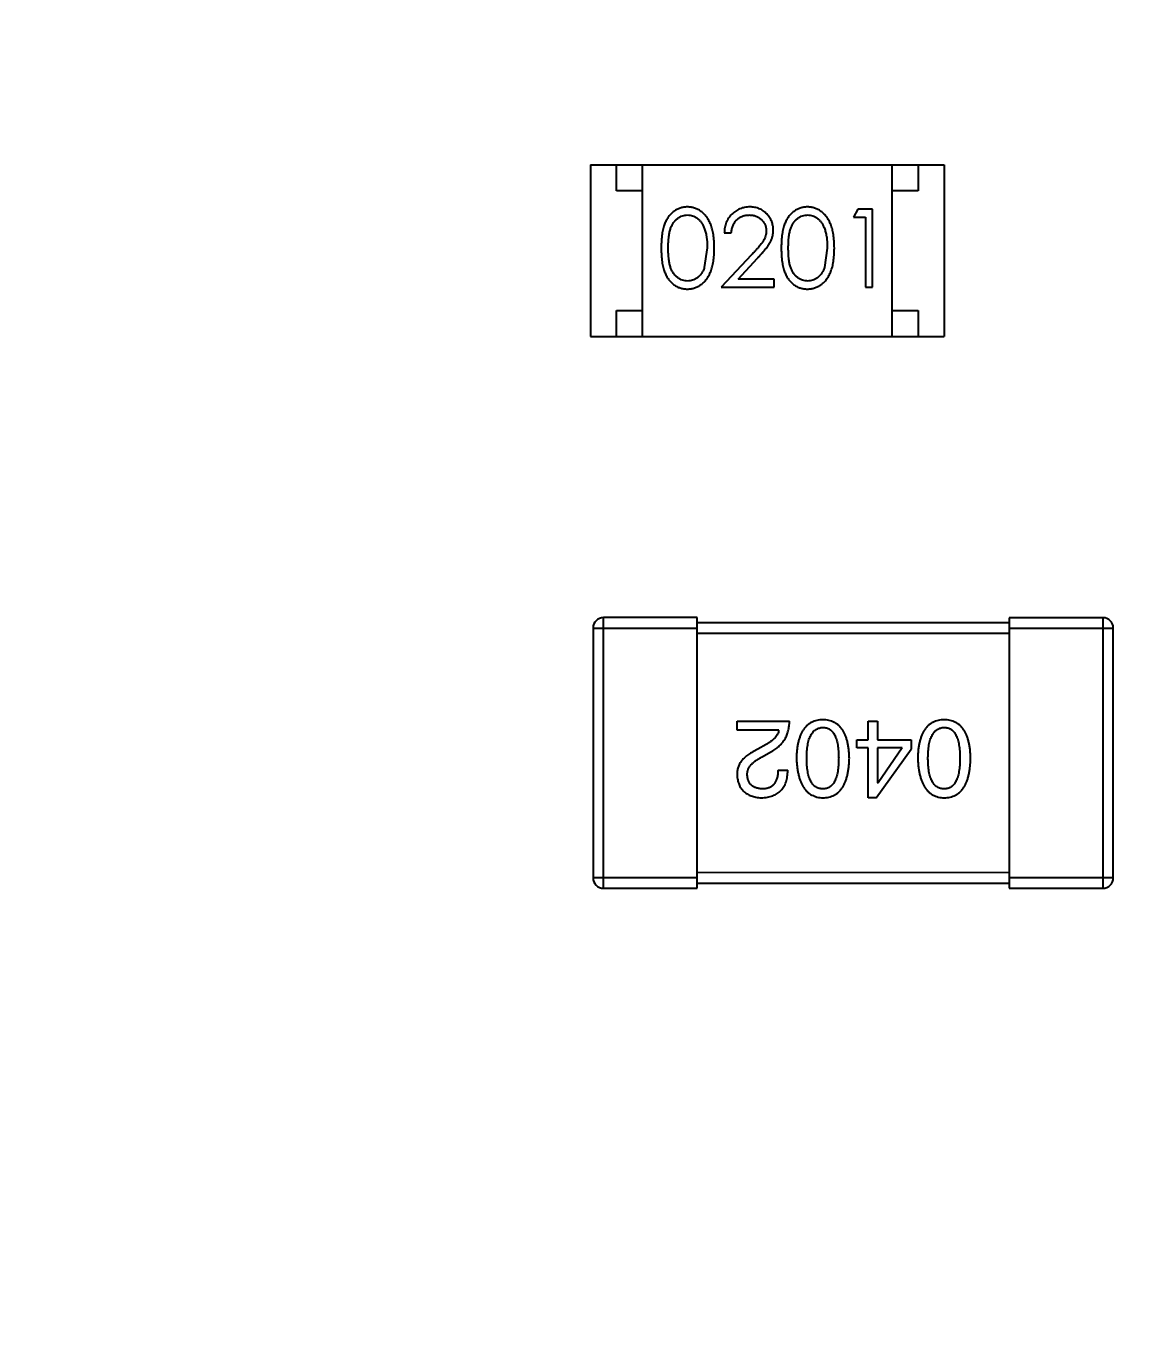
# Model space of a CAD drawing. Header units: inches. Extents: x -37.2 to 29.4, y -3.8 to 37.3.
# Drawn here: x -26.8 to -24.673, y 17.306 to 19.81 of the extents above; entities that cross this region are included whole.
import ezdxf

# ---------------------------------------------------------------- set-up
doc = ezdxf.new("R2010")
doc.units = ezdxf.units.IN
doc.header["$LTSCALE"] = 1.21
doc.header["$MEASUREMENT"] = 0
doc.header["$PDMODE"] = 3
doc.header["$PDSIZE"] = 0.3125
doc.layers.get('0').update_dxf_attribs({"linetype": 'CONTINUOUS'})
doc.layers.get('Defpoints').update_dxf_attribs({"linetype": 'CONTINUOUS'})
doc.layers.add('DIM', color=3, linetype='CONTINUOUS')
doc.styles.get("Standard").update_dxf_attribs({"font": 'txt', "width": 0.8})
doc.dimstyles.get("Standard").update_dxf_attribs({"dimtxt": 0.15625, "dimasz": 0.1875, "dimexe": 0.125, "dimexo": 0.0625, "dimgap": 0.09, "dimtad": 0, "dimtih": 1, "dimtoh": 1, "dimzin": 4, "dimdsep": 46, "dimtxsty": 'STANDARD', "dimblk": '_FILLED', "dimblk1": '_FILLED', "dimblk2": '_FILLED', "dimcen": 0.09, "dimazin": 1, "dimtp": 0.01, "dimtm": 0.01, "dimtfac": 1, "dimtofl": 0, "dimtmove": 0, "dimatfit": 3, "dimldrblk": '_FILLED', "dimfxl": 1, "dimtolj": 1, "dimtzin": 4, "dimarcsym": 0})

# ---------------------------------------------------------------- blocks, each defined once
blk = doc.blocks.new('_FILLED')
at = {"color": 0, "linetype": 'ByBlock'}
blk.add_solid([(0, 0), (-1, 0.1667), (-1, -0.1667)], dxfattribs=at)
blk = doc.blocks.new('*D5')
at = {"layer": 'Defpoints', "color": 0}
for p in [(-36.4962, 28.4485), (-28.0296, 28.4485), (-12.0218, 0.4472)]:
    blk.add_point(p, dxfattribs=at)
at = {"layer": 'DIM', "color": 0, "lineweight": -2}
for p, q in [((-28.0921, 28.4485), (-36.6212, 28.4485)), ((-36.4962, 27.4485), (-36.4962, 16.0045)), ((-36.4962, 1.4472), (-36.4962, 12.8912)), ((-12.0843, 0.4472), (-36.6212, 0.4472))]:
    blk.add_line(p, q, dxfattribs=at)
for p, rotation in [((-36.4962, 28.4485), 90), ((-36.4962, 0.4472), 270)]:
    blk.add_blockref('_FILLED', p, dxfattribs=dict(at, rotation=rotation))
at = {"layer": 'DIM', "color": 0, "insert": (-36.4962, 14.4478), "char_height": 1, "attachment_point": 5, "rotation": 90}
blk.add_mtext('\\A1;28.00', dxfattribs=at)

msp = doc.modelspace()

# ---------------------------------------------------------------- linework, layer by layer
at = {"color": 7, "linetype": 'Continuous'}
for p, q in [((-25.7154, 19.5432), (-25.7154, 19.2132)), ((-25.7154, 19.5432), (-25.0354, 19.5431)), ((-25.6654, 19.4932), (-25.6654, 19.5432)), ((-25.6154, 19.2132), (-25.6154, 19.5432)), ((-25.1354, 19.2131), (-25.1354, 19.5431)), ((-25.0854, 19.5431), (-25.0854, 19.4931)), ((-25.0354, 19.5431), (-25.0354, 19.2131)), ((-25.6154, 19.4932), (-25.6654, 19.4932)), ((-25.0854, 19.4931), (-25.1354, 19.4931)), ((-25.2013, 19.4584), (-25.2101, 19.443)), ((-25.1736, 19.4584), (-25.2013, 19.4584)), ((-25.1736, 19.3084), (-25.1736, 19.4584)), ((-25.2101, 19.443), (-25.187, 19.443)), ((-25.187, 19.443), (-25.187, 19.3084)), ((-25.4582, 19.4123), (-25.4447, 19.4123)), ((-25.4909, 19.3835), (-25.4966, 19.3457)), ((-25.2601, 19.3834), (-25.2658, 19.3457)), ((-25.4058, 19.3705), (-25.464, 19.3084)), ((-25.4318, 19.3238), (-25.3943, 19.3639)), ((-25.464, 19.3084), (-25.362, 19.3084)), ((-25.362, 19.3238), (-25.4318, 19.3238)), ((-25.362, 19.3084), (-25.362, 19.3238)), ((-25.187, 19.3084), (-25.1736, 19.3084)), ((-25.6654, 19.2132), (-25.6654, 19.2632)), ((-25.6654, 19.2632), (-25.6154, 19.2632)), ((-25.1354, 19.2631), (-25.0854, 19.2631)), ((-25.0854, 19.2631), (-25.0854, 19.2131)), ((-25.7154, 19.2132), (-25.0354, 19.2131)), ((-25.7104, 18.6532), (-25.7105, 18.1732)), ((-25.7104, 18.6532), (-25.5104, 18.6532)), ((-25.6905, 18.1532), (-25.6904, 18.6732)), ((-25.5104, 18.6732), (-25.6904, 18.6732)), ((-25.5105, 18.1532), (-25.5104, 18.6732)), ((-24.9104, 18.6631), (-25.5104, 18.6632)), ((-24.9104, 18.6731), (-24.9105, 18.1531)), ((-24.7304, 18.6731), (-24.9104, 18.6731)), ((-24.9104, 18.6531), (-24.7104, 18.6531)), ((-24.7304, 18.6731), (-24.7305, 18.1531)), ((-24.7105, 18.1731), (-24.7104, 18.6531)), ((-25.5104, 18.6432), (-24.9104, 18.6431)), ((-25.4336, 18.4572), (-25.4336, 18.4744)), ((-25.4336, 18.4744), (-25.3328, 18.4744)), ((-25.3533, 18.4572), (-25.4336, 18.4572)), ((-25.1816, 18.4384), (-25.1816, 18.4744)), ((-25.1816, 18.4744), (-25.1636, 18.4744)), ((-25.1636, 18.4744), (-25.1636, 18.4384)), ((-25.3779, 18.4294), (-25.3934, 18.4203)), ((-25.2037, 18.4228), (-25.2037, 18.4384)), ((-25.2037, 18.4384), (-25.1816, 18.4384)), ((-25.1636, 18.4384), (-25.0988, 18.4384)), ((-25.0988, 18.4384), (-25.0988, 18.4203)), ((-25.3869, 18.4048), (-25.3672, 18.4162)), ((-25.1816, 18.4228), (-25.2037, 18.4228)), ((-25.1816, 18.3269), (-25.1816, 18.4228)), ((-25.166, 18.3269), (-25.0988, 18.4203)), ((-25.1636, 18.4228), (-25.1636, 18.3556)), ((-25.116, 18.4228), (-25.1636, 18.4228)), ((-25.116, 18.4228), (-25.1627, 18.3556)), ((-25.3549, 18.3802), (-25.3361, 18.3802)), ((-25.1636, 18.3556), (-25.1627, 18.3556)), ((-25.166, 18.3269), (-25.1816, 18.3269)), ((-24.9105, 18.1831), (-25.5105, 18.1832)), ((-25.5105, 18.1732), (-25.7105, 18.1732)), ((-25.6905, 18.1532), (-25.5105, 18.1532)), ((-25.5105, 18.1632), (-24.9105, 18.1631)), ((-24.7105, 18.1731), (-24.9105, 18.1731)), ((-24.9105, 18.1531), (-24.7305, 18.1531))]:
    msp.add_line(p, q, dxfattribs=at)
for centre, start, end in [((-25.6904, 18.6532), 89.9955, 179.9955), ((-24.7304, 18.6531), 359.9955, 89.9955), ((-25.6905, 18.1732), 179.9955, 269.9955), ((-24.7305, 18.1731), 269.9955, 359.9955)]:
    msp.add_arc(centre, 0.02, start, end, dxfattribs=at)
for points, knots in [([(-25.5292, 19.4623), (-25.5304, 19.4623), (-25.5327, 19.4622), (-25.5362, 19.4618), (-25.5395, 19.4612), (-25.5428, 19.4602), (-25.546, 19.4591), (-25.5491, 19.4576), (-25.5522, 19.4559), (-25.5551, 19.4539), (-25.5579, 19.4517), (-25.5606, 19.4493), (-25.5631, 19.4466), (-25.5654, 19.4436), (-25.5675, 19.4404), (-25.5696, 19.437), (-25.5714, 19.4333), (-25.5731, 19.4293), (-25.5746, 19.425), (-25.5758, 19.4203), (-25.577, 19.4152), (-25.5778, 19.4096), (-25.5785, 19.4037), (-25.579, 19.3973), (-25.5793, 19.3905), (-25.5793, 19.3858), (-25.5793, 19.3834)], [0, 0, 0, 0, 0.033742, 0.066533, 0.099153, 0.13154, 0.164087, 0.196563, 0.229707, 0.263315, 0.297504, 0.331686, 0.366482, 0.4021, 0.438958, 0.476748, 0.515985, 0.556589, 0.599519, 0.645765, 0.695487, 0.748721, 0.805687, 0.866754, 0.931405, 1, 1, 1, 1]), ([(-25.4774, 19.3834), (-25.4774, 19.3857), (-25.4775, 19.3902), (-25.4778, 19.3968), (-25.4783, 19.403), (-25.4791, 19.4088), (-25.48, 19.4143), (-25.4812, 19.4194), (-25.4826, 19.4241), (-25.4842, 19.4286), (-25.486, 19.4327), (-25.4879, 19.4365), (-25.49, 19.44), (-25.4923, 19.4434), (-25.4947, 19.4464), (-25.4973, 19.4492), (-25.5, 19.4517), (-25.5029, 19.4539), (-25.5058, 19.4559), (-25.5089, 19.4576), (-25.5121, 19.4591), (-25.5154, 19.4602), (-25.5187, 19.4612), (-25.5221, 19.4618), (-25.5256, 19.4622), (-25.528, 19.4623), (-25.5292, 19.4623)], [0, 0, 0, 0, 0.065278, 0.127205, 0.186168, 0.241675, 0.294115, 0.343609, 0.390387, 0.434463, 0.476646, 0.517002, 0.555936, 0.593716, 0.630057, 0.665601, 0.700745, 0.734917, 0.768681, 0.802087, 0.834849, 0.867433, 0.900138, 0.932806, 0.966212, 1, 1, 1, 1]), ([(-25.4093, 19.4623), (-25.4109, 19.4623), (-25.4142, 19.4622), (-25.4191, 19.4615), (-25.4237, 19.4604), (-25.4281, 19.4589), (-25.4323, 19.4569), (-25.4363, 19.4544), (-25.4402, 19.4516), (-25.4437, 19.4483), (-25.447, 19.4447), (-25.4499, 19.4408), (-25.4523, 19.4366), (-25.4543, 19.4322), (-25.456, 19.4276), (-25.4571, 19.4227), (-25.4579, 19.4176), (-25.4581, 19.4141), (-25.4582, 19.4123)], [0, 0, 0, 0, 0.06445, 0.126725, 0.187421, 0.247417, 0.306749, 0.366595, 0.427749, 0.490235, 0.553031, 0.614805, 0.676505, 0.738096, 0.801021, 0.864897, 0.931209, 1, 1, 1, 1]), ([(-25.364, 19.4177), (-25.364, 19.4192), (-25.3641, 19.4221), (-25.3647, 19.4264), (-25.3657, 19.4306), (-25.367, 19.4346), (-25.3688, 19.4384), (-25.371, 19.4421), (-25.3735, 19.4457), (-25.3764, 19.449), (-25.3796, 19.4522), (-25.3832, 19.4549), (-25.3869, 19.4572), (-25.3909, 19.4591), (-25.3952, 19.4605), (-25.3997, 19.4615), (-25.4044, 19.4622), (-25.4076, 19.4623), (-25.4093, 19.4623)], [0, 0, 0, 0, 0.06271, 0.123347, 0.183401, 0.242828, 0.302097, 0.36242, 0.423725, 0.487032, 0.550491, 0.612709, 0.674265, 0.73617, 0.799211, 0.863483, 0.930525, 1, 1, 1, 1]), ([(-25.2984, 19.4623), (-25.2996, 19.4623), (-25.3019, 19.4622), (-25.3054, 19.4618), (-25.3088, 19.4612), (-25.312, 19.4602), (-25.3153, 19.4591), (-25.3184, 19.4576), (-25.3214, 19.4559), (-25.3244, 19.4539), (-25.3272, 19.4517), (-25.3298, 19.4493), (-25.3323, 19.4465), (-25.3346, 19.4436), (-25.3368, 19.4404), (-25.3388, 19.4369), (-25.3406, 19.4332), (-25.3423, 19.4293), (-25.3438, 19.425), (-25.3451, 19.4203), (-25.3462, 19.4152), (-25.347, 19.4096), (-25.3477, 19.4036), (-25.3482, 19.3973), (-25.3485, 19.3905), (-25.3486, 19.3858), (-25.3486, 19.3834)], [0, 0, 0, 0, 0.033742, 0.066533, 0.099153, 0.13154, 0.164087, 0.196563, 0.229707, 0.263315, 0.297504, 0.331686, 0.366482, 0.4021, 0.438958, 0.476748, 0.515985, 0.556589, 0.599519, 0.645765, 0.695487, 0.748721, 0.805687, 0.866754, 0.931405, 1, 1, 1, 1]), ([(-25.2466, 19.3834), (-25.2467, 19.3857), (-25.2467, 19.3902), (-25.247, 19.3967), (-25.2476, 19.4029), (-25.2483, 19.4088), (-25.2493, 19.4143), (-25.2504, 19.4194), (-25.2518, 19.4241), (-25.2534, 19.4286), (-25.2552, 19.4326), (-25.2571, 19.4365), (-25.2593, 19.44), (-25.2615, 19.4433), (-25.2639, 19.4464), (-25.2665, 19.4491), (-25.2692, 19.4517), (-25.2721, 19.4539), (-25.2751, 19.4559), (-25.2782, 19.4576), (-25.2813, 19.4591), (-25.2846, 19.4602), (-25.2879, 19.4612), (-25.2913, 19.4618), (-25.2948, 19.4622), (-25.2972, 19.4623), (-25.2984, 19.4623)], [0, 0, 0, 0, 0.065278, 0.127205, 0.186168, 0.241675, 0.294115, 0.343609, 0.390387, 0.434463, 0.476646, 0.517002, 0.555936, 0.593716, 0.630057, 0.665601, 0.700745, 0.734917, 0.768681, 0.802087, 0.834849, 0.867433, 0.900138, 0.932806, 0.966212, 1, 1, 1, 1]), ([(-25.5659, 19.3835), (-25.5659, 19.3855), (-25.5659, 19.3894), (-25.5656, 19.395), (-25.5653, 19.4003), (-25.5647, 19.4052), (-25.5641, 19.4098), (-25.5633, 19.4139), (-25.5624, 19.4176), (-25.5613, 19.4211), (-25.5601, 19.4242), (-25.5587, 19.4271), (-25.5572, 19.4298), (-25.5556, 19.4323), (-25.5538, 19.4346), (-25.5519, 19.4367), (-25.5499, 19.4387), (-25.5471, 19.4409), (-25.5433, 19.4433), (-25.5386, 19.4454), (-25.5337, 19.4467), (-25.5304, 19.4468), (-25.5287, 19.4469)], [0, 0, 0, 0, 0.073302, 0.142286, 0.206253, 0.266017, 0.321612, 0.372532, 0.419497, 0.462398, 0.502825, 0.541489, 0.579034, 0.615143, 0.650298, 0.684912, 0.718701, 0.752189, 0.817245, 0.879117, 0.939613, 1, 1, 1, 1]), ([(-25.5287, 19.4469), (-25.5271, 19.4468), (-25.5238, 19.4467), (-25.519, 19.4454), (-25.5143, 19.4433), (-25.5105, 19.4409), (-25.5077, 19.4386), (-25.5056, 19.4366), (-25.5037, 19.4344), (-25.5019, 19.4319), (-25.5002, 19.4292), (-25.4986, 19.4263), (-25.4972, 19.4231), (-25.4959, 19.4197), (-25.4947, 19.416), (-25.4936, 19.4121), (-25.4928, 19.4079), (-25.4921, 19.4035), (-25.4916, 19.3989), (-25.4911, 19.3939), (-25.4909, 19.3888), (-25.4909, 19.3853), (-25.4909, 19.3835)], [0, 0, 0, 0, 0.059689, 0.119507, 0.181075, 0.246162, 0.279894, 0.314468, 0.350403, 0.387474, 0.426147, 0.466624, 0.508745, 0.553328, 0.600058, 0.649177, 0.700552, 0.754894, 0.811825, 0.871514, 0.934319, 1, 1, 1, 1]), ([(-25.4447, 19.4123), (-25.4446, 19.4136), (-25.4443, 19.4162), (-25.4436, 19.42), (-25.4427, 19.4236), (-25.4414, 19.4269), (-25.4399, 19.43), (-25.4382, 19.4328), (-25.4362, 19.4355), (-25.4339, 19.4378), (-25.4315, 19.44), (-25.4288, 19.4418), (-25.4261, 19.4434), (-25.4231, 19.4447), (-25.42, 19.4457), (-25.4168, 19.4464), (-25.4134, 19.4468), (-25.4111, 19.4469), (-25.41, 19.4469)], [0, 0, 0, 0, 0.073648, 0.143686, 0.210962, 0.275557, 0.338064, 0.399311, 0.4594, 0.51934, 0.579024, 0.637809, 0.695959, 0.754122, 0.813113, 0.873453, 0.935561, 1, 1, 1, 1]), ([(-25.41, 19.4469), (-25.4088, 19.4469), (-25.4066, 19.4468), (-25.4034, 19.4464), (-25.4003, 19.4457), (-25.3973, 19.4447), (-25.3945, 19.4434), (-25.3918, 19.4419), (-25.3892, 19.44), (-25.3868, 19.438), (-25.3846, 19.4357), (-25.3827, 19.4333), (-25.3811, 19.4307), (-25.3797, 19.4281), (-25.3787, 19.4253), (-25.378, 19.4225), (-25.3775, 19.4195), (-25.3774, 19.4175), (-25.3774, 19.4165)], [0, 0, 0, 0, 0.068027, 0.133505, 0.19695, 0.26027, 0.322741, 0.384982, 0.448465, 0.513424, 0.578224, 0.640011, 0.700094, 0.760067, 0.819012, 0.877878, 0.938035, 1, 1, 1, 1]), ([(-25.3351, 19.3834), (-25.3351, 19.3855), (-25.3351, 19.3894), (-25.3348, 19.395), (-25.3345, 19.4003), (-25.334, 19.4052), (-25.3334, 19.4097), (-25.3325, 19.4139), (-25.3316, 19.4176), (-25.3305, 19.421), (-25.3293, 19.4242), (-25.3279, 19.4271), (-25.3264, 19.4298), (-25.3248, 19.4323), (-25.3231, 19.4346), (-25.3212, 19.4367), (-25.3192, 19.4387), (-25.3163, 19.4409), (-25.3126, 19.4433), (-25.3079, 19.4454), (-25.3029, 19.4466), (-25.2996, 19.4468), (-25.298, 19.4469)], [0, 0, 0, 0, 0.073302, 0.142286, 0.206253, 0.266017, 0.321612, 0.372532, 0.419497, 0.462398, 0.502825, 0.541489, 0.579034, 0.615143, 0.650298, 0.684912, 0.718701, 0.752189, 0.817245, 0.879117, 0.939613, 1, 1, 1, 1]), ([(-25.298, 19.4469), (-25.2963, 19.4468), (-25.293, 19.4466), (-25.2882, 19.4454), (-25.2835, 19.4433), (-25.2798, 19.4409), (-25.2769, 19.4386), (-25.2749, 19.4366), (-25.2729, 19.4344), (-25.2711, 19.4319), (-25.2694, 19.4292), (-25.2679, 19.4263), (-25.2664, 19.4231), (-25.2651, 19.4197), (-25.2639, 19.416), (-25.2629, 19.4121), (-25.2621, 19.4079), (-25.2613, 19.4035), (-25.2608, 19.3988), (-25.2604, 19.3939), (-25.2602, 19.3888), (-25.2601, 19.3852), (-25.2601, 19.3834)], [0, 0, 0, 0, 0.059689, 0.119507, 0.181075, 0.246162, 0.279894, 0.314468, 0.350403, 0.387474, 0.426147, 0.466624, 0.508745, 0.553328, 0.600058, 0.649177, 0.700552, 0.754894, 0.811825, 0.871514, 0.934319, 1, 1, 1, 1]), ([(-25.3774, 19.4165), (-25.3775, 19.4149), (-25.3776, 19.4116), (-25.3786, 19.4068), (-25.3803, 19.4022), (-25.3823, 19.3984), (-25.3844, 19.3953), (-25.3863, 19.3926), (-25.3886, 19.3897), (-25.3913, 19.3864), (-25.3943, 19.3828), (-25.3978, 19.379), (-25.4016, 19.3748), (-25.4044, 19.372), (-25.4058, 19.3705)], [0, 0, 0, 0, 0.088014, 0.174976, 0.2638, 0.355443, 0.406413, 0.465519, 0.533076, 0.609353, 0.693899, 0.787171, 0.889197, 1, 1, 1, 1]), ([(-25.3943, 19.3639), (-25.3929, 19.3654), (-25.3901, 19.3684), (-25.3861, 19.3727), (-25.3826, 19.3769), (-25.3794, 19.3808), (-25.3765, 19.3844), (-25.3741, 19.3878), (-25.372, 19.3909), (-25.3696, 19.3947), (-25.3673, 19.3995), (-25.3654, 19.4054), (-25.3642, 19.4115), (-25.364, 19.4156), (-25.364, 19.4177)], [0, 0, 0, 0, 0.09953, 0.192079, 0.277712, 0.357454, 0.429648, 0.495771, 0.555538, 0.608657, 0.707578, 0.804328, 0.901298, 1, 1, 1, 1]), ([(-25.5793, 19.3834), (-25.5793, 19.381), (-25.5793, 19.3764), (-25.579, 19.3696), (-25.5785, 19.3633), (-25.5778, 19.3573), (-25.5769, 19.3518), (-25.5758, 19.3466), (-25.5745, 19.3419), (-25.573, 19.3376), (-25.5713, 19.3336), (-25.5694, 19.3299), (-25.5674, 19.3264), (-25.5652, 19.3232), (-25.5629, 19.3202), (-25.5605, 19.3175), (-25.5578, 19.315), (-25.555, 19.3128), (-25.5521, 19.3109), (-25.5491, 19.3092), (-25.546, 19.3078), (-25.5428, 19.3067), (-25.5395, 19.3057), (-25.5362, 19.3051), (-25.5327, 19.3047), (-25.5304, 19.3046), (-25.5292, 19.3046)], [0, 0, 0, 0, 0.068113, 0.132564, 0.193427, 0.250218, 0.303569, 0.353576, 0.400235, 0.443586, 0.484619, 0.524292, 0.56238, 0.599049, 0.63494, 0.669782, 0.704009, 0.737842, 0.771098, 0.803896, 0.836415, 0.868639, 0.900715, 0.933378, 0.966213, 1, 1, 1, 1]), ([(-25.5287, 19.32), (-25.5304, 19.3201), (-25.5337, 19.3202), (-25.5386, 19.3215), (-25.5433, 19.3236), (-25.5471, 19.326), (-25.5499, 19.3283), (-25.552, 19.3302), (-25.5539, 19.3324), (-25.5556, 19.3347), (-25.5573, 19.3372), (-25.5587, 19.3399), (-25.5601, 19.3428), (-25.5613, 19.3459), (-25.5624, 19.3493), (-25.5634, 19.3531), (-25.5641, 19.3572), (-25.5648, 19.3617), (-25.5653, 19.3666), (-25.5656, 19.3719), (-25.5659, 19.3776), (-25.5659, 19.3815), (-25.5659, 19.3835)], [0, 0, 0, 0, 0.060034, 0.120278, 0.182348, 0.247919, 0.281641, 0.315701, 0.350322, 0.385703, 0.421819, 0.459196, 0.497866, 0.538301, 0.58121, 0.628183, 0.679403, 0.734699, 0.794074, 0.858416, 0.927049, 1, 1, 1, 1]), ([(-25.5292, 19.3046), (-25.528, 19.3046), (-25.5256, 19.3047), (-25.5221, 19.3051), (-25.5187, 19.3058), (-25.5153, 19.3067), (-25.5121, 19.3079), (-25.5089, 19.3093), (-25.5058, 19.3111), (-25.5028, 19.3131), (-25.4999, 19.3153), (-25.4971, 19.3179), (-25.4945, 19.3206), (-25.4921, 19.3237), (-25.4899, 19.327), (-25.4878, 19.3306), (-25.4859, 19.3344), (-25.4841, 19.3384), (-25.4825, 19.3428), (-25.4812, 19.3476), (-25.48, 19.3527), (-25.479, 19.3581), (-25.4783, 19.3639), (-25.4778, 19.3701), (-25.4775, 19.3766), (-25.4774, 19.3811), (-25.4774, 19.3834)], [0, 0, 0, 0, 0.033824, 0.067298, 0.10028, 0.133019, 0.165736, 0.198792, 0.232372, 0.266409, 0.301016, 0.336196, 0.371972, 0.408574, 0.446394, 0.485225, 0.525372, 0.567224, 0.611081, 0.65775, 0.70702, 0.759235, 0.814484, 0.873227, 0.934937, 1, 1, 1, 1]), ([(-25.3486, 19.3834), (-25.3486, 19.381), (-25.3485, 19.3764), (-25.3482, 19.3696), (-25.3477, 19.3632), (-25.347, 19.3573), (-25.3461, 19.3518), (-25.3451, 19.3466), (-25.3437, 19.3419), (-25.3422, 19.3376), (-25.3405, 19.3336), (-25.3387, 19.3298), (-25.3367, 19.3264), (-25.3345, 19.3232), (-25.3322, 19.3202), (-25.3297, 19.3175), (-25.327, 19.315), (-25.3243, 19.3128), (-25.3213, 19.3109), (-25.3183, 19.3092), (-25.3152, 19.3078), (-25.312, 19.3066), (-25.3088, 19.3057), (-25.3054, 19.3051), (-25.3019, 19.3047), (-25.2996, 19.3046), (-25.2984, 19.3046)], [0, 0, 0, 0, 0.068113, 0.132564, 0.193427, 0.250218, 0.303569, 0.353576, 0.400235, 0.443586, 0.484619, 0.524292, 0.56238, 0.599049, 0.63494, 0.669782, 0.704009, 0.737842, 0.771098, 0.803896, 0.836415, 0.868639, 0.900715, 0.933378, 0.966213, 1, 1, 1, 1]), ([(-25.298, 19.32), (-25.2996, 19.3201), (-25.3029, 19.3202), (-25.3078, 19.3215), (-25.3125, 19.3236), (-25.3163, 19.326), (-25.3192, 19.3283), (-25.3212, 19.3302), (-25.3231, 19.3324), (-25.3249, 19.3347), (-25.3265, 19.3372), (-25.328, 19.3399), (-25.3293, 19.3428), (-25.3306, 19.3459), (-25.3317, 19.3493), (-25.3326, 19.3531), (-25.3333, 19.3572), (-25.334, 19.3617), (-25.3345, 19.3666), (-25.3348, 19.3719), (-25.3351, 19.3775), (-25.3351, 19.3814), (-25.3351, 19.3834)], [0, 0, 0, 0, 0.060034, 0.120278, 0.182348, 0.247919, 0.281641, 0.315701, 0.350322, 0.385703, 0.421819, 0.459196, 0.497866, 0.538301, 0.58121, 0.628183, 0.679403, 0.734699, 0.794074, 0.858416, 0.927049, 1, 1, 1, 1]), ([(-25.2984, 19.3046), (-25.2972, 19.3046), (-25.2949, 19.3046), (-25.2913, 19.3051), (-25.2879, 19.3057), (-25.2846, 19.3067), (-25.2813, 19.3079), (-25.2781, 19.3093), (-25.275, 19.3111), (-25.272, 19.3131), (-25.2691, 19.3153), (-25.2664, 19.3179), (-25.2638, 19.3206), (-25.2614, 19.3237), (-25.2591, 19.327), (-25.2571, 19.3305), (-25.2551, 19.3343), (-25.2533, 19.3384), (-25.2517, 19.3428), (-25.2504, 19.3475), (-25.2492, 19.3526), (-25.2483, 19.3581), (-25.2476, 19.3639), (-25.247, 19.3701), (-25.2467, 19.3766), (-25.2467, 19.3811), (-25.2466, 19.3834)], [0, 0, 0, 0, 0.033824, 0.067298, 0.10028, 0.133019, 0.165736, 0.198792, 0.232372, 0.266409, 0.301016, 0.336196, 0.371972, 0.408574, 0.446394, 0.485225, 0.525372, 0.567224, 0.611081, 0.65775, 0.70702, 0.759235, 0.814484, 0.873227, 0.934937, 1, 1, 1, 1]), ([(-25.4966, 19.3457), (-25.4969, 19.3447), (-25.4977, 19.3426), (-25.499, 19.3397), (-25.5005, 19.337), (-25.5021, 19.3345), (-25.5039, 19.3322), (-25.5057, 19.33), (-25.5077, 19.3281), (-25.5105, 19.3259), (-25.5142, 19.3235), (-25.5189, 19.3215), (-25.5238, 19.3202), (-25.5271, 19.3201), (-25.5287, 19.32)], [0, 0, 0, 0, 0.075949, 0.148549, 0.218996, 0.286119, 0.351826, 0.416074, 0.478265, 0.540325, 0.660405, 0.774606, 0.887187, 1, 1, 1, 1]), ([(-25.2658, 19.3457), (-25.2662, 19.3447), (-25.2669, 19.3426), (-25.2683, 19.3397), (-25.2697, 19.337), (-25.2713, 19.3345), (-25.2731, 19.3321), (-25.2749, 19.33), (-25.2769, 19.3281), (-25.2798, 19.3258), (-25.2834, 19.3235), (-25.2881, 19.3215), (-25.293, 19.3202), (-25.2963, 19.32), (-25.298, 19.32)], [0, 0, 0, 0, 0.075949, 0.148549, 0.218996, 0.286119, 0.351826, 0.416074, 0.478265, 0.540325, 0.660405, 0.774606, 0.887187, 1, 1, 1, 1]), ([(-25.2687, 18.4769), (-25.2706, 18.4768), (-25.2745, 18.4766), (-25.2802, 18.4757), (-25.2854, 18.4741), (-25.2903, 18.4721), (-25.2948, 18.4694), (-25.299, 18.4662), (-25.3027, 18.4624), (-25.3061, 18.458), (-25.3091, 18.4531), (-25.3117, 18.4476), (-25.3139, 18.4416), (-25.3158, 18.435), (-25.3173, 18.4278), (-25.3184, 18.4201), (-25.3192, 18.4118), (-25.3194, 18.4061), (-25.3195, 18.4031)], [0, 0, 0, 0, 0.059134, 0.115603, 0.169236, 0.221572, 0.273254, 0.32474, 0.377319, 0.431815, 0.488555, 0.548609, 0.612242, 0.680182, 0.75251, 0.829782, 0.91231, 1, 1, 1, 1]), ([(-25.2178, 18.4031), (-25.2179, 18.4061), (-25.2181, 18.4118), (-25.2189, 18.4201), (-25.22, 18.4278), (-25.2215, 18.435), (-25.2234, 18.4416), (-25.2256, 18.4476), (-25.2282, 18.4531), (-25.2313, 18.458), (-25.2346, 18.4624), (-25.2383, 18.4662), (-25.2425, 18.4694), (-25.247, 18.4721), (-25.2519, 18.4741), (-25.2572, 18.4757), (-25.2628, 18.4766), (-25.2667, 18.4768), (-25.2687, 18.4769)], [0, 0, 0, 0, 0.087693, 0.170223, 0.247496, 0.319826, 0.387768, 0.451403, 0.511459, 0.568358, 0.622671, 0.675251, 0.726739, 0.778422, 0.830759, 0.884394, 0.940865, 1, 1, 1, 1]), ([(-25.0355, 18.4769), (-25.0375, 18.4768), (-25.0414, 18.4766), (-25.047, 18.4757), (-25.0523, 18.4741), (-25.0571, 18.4721), (-25.0617, 18.4694), (-25.0658, 18.4662), (-25.0696, 18.4624), (-25.0729, 18.458), (-25.0759, 18.4531), (-25.0785, 18.4476), (-25.0808, 18.4415), (-25.0826, 18.4349), (-25.0842, 18.4278), (-25.0853, 18.4201), (-25.086, 18.4118), (-25.0862, 18.4061), (-25.0863, 18.4031)], [0, 0, 0, 0, 0.059134, 0.115603, 0.169236, 0.221572, 0.273254, 0.32474, 0.377319, 0.431815, 0.488555, 0.548609, 0.612242, 0.680182, 0.75251, 0.829782, 0.91231, 1, 1, 1, 1]), ([(-24.9847, 18.4031), (-24.9848, 18.406), (-24.985, 18.4118), (-24.9858, 18.4201), (-24.9868, 18.4278), (-24.9884, 18.4349), (-24.9902, 18.4415), (-24.9925, 18.4476), (-24.9951, 18.4531), (-24.9981, 18.458), (-25.0014, 18.4624), (-25.0052, 18.4662), (-25.0093, 18.4694), (-25.0139, 18.4721), (-25.0188, 18.4741), (-25.024, 18.4757), (-25.0296, 18.4766), (-25.0335, 18.4768), (-25.0355, 18.4769)], [0, 0, 0, 0, 0.087693, 0.170223, 0.247496, 0.319826, 0.387768, 0.451403, 0.511459, 0.568358, 0.622671, 0.675251, 0.726739, 0.778422, 0.830759, 0.884394, 0.940865, 1, 1, 1, 1]), ([(-25.3533, 18.4572), (-25.3535, 18.4559), (-25.354, 18.4533), (-25.3557, 18.4495), (-25.3578, 18.4459), (-25.3607, 18.4423), (-25.3641, 18.4389), (-25.3681, 18.4356), (-25.3727, 18.4323), (-25.3761, 18.4304), (-25.3779, 18.4294)], [0, 0, 0, 0, 0.103034, 0.208166, 0.318255, 0.434664, 0.559728, 0.695394, 0.841708, 1, 1, 1, 1]), ([(-25.3672, 18.4162), (-25.3658, 18.417), (-25.3631, 18.4185), (-25.3593, 18.421), (-25.3557, 18.4237), (-25.3524, 18.4266), (-25.3494, 18.4296), (-25.3466, 18.4328), (-25.344, 18.4362), (-25.3417, 18.4398), (-25.3397, 18.4435), (-25.3379, 18.4474), (-25.3364, 18.4515), (-25.3352, 18.4558), (-25.3342, 18.4602), (-25.3335, 18.4648), (-25.333, 18.4695), (-25.3328, 18.4728), (-25.3328, 18.4744)], [0, 0, 0, 0, 0.065828, 0.130094, 0.192451, 0.254037, 0.313974, 0.373757, 0.433048, 0.492243, 0.551902, 0.611758, 0.672678, 0.734814, 0.798569, 0.863693, 0.930488, 1, 1, 1, 1]), ([(-25.2998, 18.4031), (-25.2998, 18.4055), (-25.2997, 18.41), (-25.2994, 18.4166), (-25.2988, 18.4228), (-25.2979, 18.4285), (-25.2969, 18.4338), (-25.2955, 18.4386), (-25.294, 18.443), (-25.2921, 18.4469), (-25.2901, 18.4504), (-25.2877, 18.4535), (-25.2852, 18.4561), (-25.2823, 18.4582), (-25.2793, 18.4599), (-25.2759, 18.4611), (-25.2724, 18.4619), (-25.2699, 18.4621), (-25.2687, 18.4621)], [0, 0, 0, 0, 0.094834, 0.184067, 0.267029, 0.344713, 0.417334, 0.484367, 0.546941, 0.604717, 0.65953, 0.710539, 0.759381, 0.806382, 0.853027, 0.900623, 0.949121, 1, 1, 1, 1]), ([(-25.2687, 18.4621), (-25.2674, 18.4621), (-25.265, 18.462), (-25.2616, 18.4613), (-25.2583, 18.4602), (-25.2553, 18.4585), (-25.2526, 18.4564), (-25.2501, 18.4538), (-25.2478, 18.4508), (-25.2458, 18.4473), (-25.244, 18.4434), (-25.2425, 18.439), (-25.2412, 18.4341), (-25.2401, 18.4288), (-25.2393, 18.423), (-25.2388, 18.4168), (-25.2384, 18.4101), (-25.2384, 18.4055), (-25.2383, 18.4031)], [0, 0, 0, 0, 0.049766, 0.097012, 0.143225, 0.188786, 0.235079, 0.282962, 0.333687, 0.387747, 0.445963, 0.508657, 0.576545, 0.649868, 0.72822, 0.812712, 0.903543, 1, 1, 1, 1]), ([(-25.0667, 18.4031), (-25.0666, 18.4055), (-25.0666, 18.41), (-25.0662, 18.4166), (-25.0656, 18.4228), (-25.0648, 18.4285), (-25.0637, 18.4338), (-25.0624, 18.4386), (-25.0608, 18.443), (-25.059, 18.4469), (-25.0569, 18.4504), (-25.0546, 18.4534), (-25.052, 18.4561), (-25.0492, 18.4582), (-25.0461, 18.4599), (-25.0428, 18.4611), (-25.0392, 18.4619), (-25.0368, 18.462), (-25.0355, 18.4621)], [0, 0, 0, 0, 0.094834, 0.184067, 0.267029, 0.344713, 0.417334, 0.484367, 0.546941, 0.604717, 0.65953, 0.710539, 0.759381, 0.806382, 0.853027, 0.900623, 0.949121, 1, 1, 1, 1]), ([(-25.0355, 18.4621), (-25.0343, 18.4621), (-25.0319, 18.462), (-25.0284, 18.4613), (-25.0252, 18.4602), (-25.0222, 18.4585), (-25.0194, 18.4564), (-25.0169, 18.4538), (-25.0147, 18.4508), (-25.0127, 18.4473), (-25.0109, 18.4434), (-25.0093, 18.439), (-25.0081, 18.4341), (-25.007, 18.4288), (-25.0062, 18.423), (-25.0056, 18.4168), (-25.0052, 18.4101), (-25.0052, 18.4055), (-25.0052, 18.4031)], [0, 0, 0, 0, 0.049766, 0.097012, 0.143225, 0.188786, 0.235079, 0.282962, 0.333687, 0.387747, 0.445963, 0.508657, 0.576545, 0.649868, 0.72822, 0.812712, 0.903543, 1, 1, 1, 1]), ([(-25.3934, 18.4203), (-25.3951, 18.4196), (-25.3984, 18.418), (-25.4032, 18.4155), (-25.4075, 18.413), (-25.4116, 18.4103), (-25.4153, 18.4075), (-25.4187, 18.4047), (-25.4217, 18.4017), (-25.4244, 18.3987), (-25.4267, 18.3956), (-25.4287, 18.3923), (-25.4304, 18.389), (-25.4318, 18.3856), (-25.4327, 18.3821), (-25.4334, 18.3786), (-25.4337, 18.3749), (-25.4336, 18.3724), (-25.4336, 18.3712)], [0, 0, 0, 0, 0.082731, 0.161257, 0.236138, 0.307554, 0.375712, 0.440848, 0.502916, 0.562567, 0.619798, 0.675716, 0.73039, 0.78386, 0.837315, 0.890547, 0.944917, 1, 1, 1, 1]), ([(-25.4139, 18.3703), (-25.414, 18.3712), (-25.4141, 18.3728), (-25.4139, 18.3752), (-25.4135, 18.3775), (-25.4129, 18.3799), (-25.412, 18.3822), (-25.4109, 18.3844), (-25.4096, 18.3867), (-25.408, 18.3888), (-25.4062, 18.391), (-25.4041, 18.3931), (-25.4018, 18.3951), (-25.3993, 18.3972), (-25.3965, 18.3991), (-25.3935, 18.4011), (-25.3903, 18.403), (-25.388, 18.4042), (-25.3869, 18.4048)], [0, 0, 0, 0, 0.052237, 0.103888, 0.155485, 0.207395, 0.259864, 0.31356, 0.369176, 0.4266, 0.486836, 0.550048, 0.61567, 0.685271, 0.75824, 0.834614, 0.915635, 1, 1, 1, 1]), ([(-25.3195, 18.4031), (-25.3193, 18.4001), (-25.3191, 18.3943), (-25.3182, 18.3858), (-25.317, 18.3779), (-25.3155, 18.3705), (-25.3136, 18.3637), (-25.3113, 18.3575), (-25.3087, 18.3519), (-25.3057, 18.3468), (-25.3023, 18.3423), (-25.2986, 18.3383), (-25.2945, 18.3349), (-25.29, 18.3322), (-25.2852, 18.33), (-25.28, 18.3283), (-25.2745, 18.3272), (-25.2706, 18.327), (-25.2687, 18.3269)], [0, 0, 0, 0, 0.088475, 0.171606, 0.249595, 0.322626, 0.391327, 0.455765, 0.516374, 0.573675, 0.628522, 0.681161, 0.732559, 0.783563, 0.83504, 0.887639, 0.942585, 1, 1, 1, 1]), ([(-25.2687, 18.3441), (-25.2699, 18.3442), (-25.2724, 18.3442), (-25.2759, 18.3449), (-25.2793, 18.3461), (-25.2824, 18.3477), (-25.2852, 18.3498), (-25.2878, 18.3524), (-25.29, 18.3554), (-25.2922, 18.3589), (-25.294, 18.3629), (-25.2955, 18.3673), (-25.2969, 18.3721), (-25.2979, 18.3774), (-25.2988, 18.3832), (-25.2994, 18.3894), (-25.2997, 18.3961), (-25.2998, 18.4007), (-25.2998, 18.4031)], [0, 0, 0, 0, 0.050604, 0.098688, 0.145699, 0.191791, 0.238625, 0.286717, 0.337546, 0.391814, 0.449755, 0.512106, 0.579685, 0.652048, 0.730262, 0.814146, 0.904281, 1, 1, 1, 1]), ([(-25.2383, 18.4031), (-25.2384, 18.4007), (-25.2384, 18.3961), (-25.2388, 18.3894), (-25.2393, 18.3832), (-25.2401, 18.3774), (-25.2412, 18.3721), (-25.2425, 18.3672), (-25.244, 18.3628), (-25.2458, 18.3589), (-25.2478, 18.3554), (-25.2501, 18.3524), (-25.2526, 18.3498), (-25.2553, 18.3477), (-25.2583, 18.3461), (-25.2616, 18.3449), (-25.265, 18.3442), (-25.2674, 18.3442), (-25.2687, 18.3441)], [0, 0, 0, 0, 0.096452, 0.187278, 0.271765, 0.350519, 0.423437, 0.491321, 0.554011, 0.612224, 0.666281, 0.717003, 0.764884, 0.811423, 0.856783, 0.902993, 0.950236, 1, 1, 1, 1]), ([(-25.2687, 18.3269), (-25.2667, 18.327), (-25.2628, 18.3272), (-25.2572, 18.3281), (-25.2519, 18.3297), (-25.247, 18.3318), (-25.2425, 18.3346), (-25.2384, 18.3379), (-25.2346, 18.3419), (-25.2312, 18.3464), (-25.2282, 18.3515), (-25.2256, 18.3571), (-25.2234, 18.3634), (-25.2215, 18.3702), (-25.22, 18.3776), (-25.2189, 18.3856), (-25.2181, 18.3942), (-25.2179, 18.4001), (-25.2178, 18.4031)], [0, 0, 0, 0, 0.057911, 0.113262, 0.165956, 0.217443, 0.268511, 0.319665, 0.372, 0.426129, 0.483365, 0.543779, 0.607756, 0.676562, 0.749704, 0.827713, 0.911177, 1, 1, 1, 1]), ([(-25.0863, 18.4031), (-25.0862, 18.4001), (-25.0859, 18.3942), (-25.0851, 18.3858), (-25.0839, 18.3778), (-25.0823, 18.3705), (-25.0804, 18.3637), (-25.0782, 18.3575), (-25.0755, 18.3519), (-25.0725, 18.3468), (-25.0692, 18.3423), (-25.0654, 18.3383), (-25.0613, 18.3349), (-25.0569, 18.3321), (-25.052, 18.33), (-25.0468, 18.3283), (-25.0413, 18.3272), (-25.0375, 18.327), (-25.0355, 18.3269)], [0, 0, 0, 0, 0.088475, 0.171606, 0.249595, 0.322626, 0.391327, 0.455765, 0.516374, 0.573675, 0.628522, 0.681161, 0.732559, 0.783563, 0.83504, 0.887639, 0.942585, 1, 1, 1, 1]), ([(-25.0355, 18.3441), (-25.0368, 18.3441), (-25.0392, 18.3442), (-25.0428, 18.3449), (-25.0461, 18.3461), (-25.0492, 18.3477), (-25.052, 18.3498), (-25.0546, 18.3524), (-25.0569, 18.3554), (-25.059, 18.3589), (-25.0608, 18.3628), (-25.0624, 18.3672), (-25.0637, 18.3721), (-25.0648, 18.3774), (-25.0656, 18.3832), (-25.0662, 18.3894), (-25.0666, 18.3961), (-25.0666, 18.4007), (-25.0667, 18.4031)], [0, 0, 0, 0, 0.050604, 0.098688, 0.145699, 0.191791, 0.238625, 0.286717, 0.337546, 0.391814, 0.449755, 0.512106, 0.579685, 0.652048, 0.730262, 0.814146, 0.904281, 1, 1, 1, 1]), ([(-25.0355, 18.3269), (-25.0335, 18.327), (-25.0296, 18.3271), (-25.024, 18.3281), (-25.0188, 18.3297), (-25.0139, 18.3318), (-25.0093, 18.3346), (-25.0052, 18.3379), (-25.0014, 18.3418), (-24.9981, 18.3464), (-24.9951, 18.3514), (-24.9925, 18.3571), (-24.9902, 18.3634), (-24.9884, 18.3702), (-24.9869, 18.3776), (-24.9858, 18.3856), (-24.985, 18.3941), (-24.9848, 18.4), (-24.9847, 18.4031)], [0, 0, 0, 0, 0.057911, 0.113262, 0.165956, 0.217443, 0.268511, 0.319665, 0.372, 0.426129, 0.483365, 0.543779, 0.607756, 0.676562, 0.749704, 0.827713, 0.911177, 1, 1, 1, 1]), ([(-25.0052, 18.4031), (-25.0052, 18.4007), (-25.0052, 18.3961), (-25.0056, 18.3894), (-25.0062, 18.3832), (-25.007, 18.3774), (-25.0081, 18.3721), (-25.0093, 18.3672), (-25.0109, 18.3628), (-25.0127, 18.3589), (-25.0147, 18.3554), (-25.0169, 18.3524), (-25.0194, 18.3498), (-25.0222, 18.3477), (-25.0252, 18.3461), (-25.0284, 18.3449), (-25.0319, 18.3442), (-25.0343, 18.3441), (-25.0355, 18.3441)], [0, 0, 0, 0, 0.096452, 0.187278, 0.271765, 0.350519, 0.423437, 0.491321, 0.554011, 0.612224, 0.666281, 0.717003, 0.764884, 0.811423, 0.856783, 0.902993, 0.950236, 1, 1, 1, 1]), ([(-25.3869, 18.3269), (-25.3849, 18.327), (-25.3809, 18.3272), (-25.3752, 18.328), (-25.3699, 18.3292), (-25.365, 18.3307), (-25.3605, 18.3327), (-25.3563, 18.3351), (-25.3525, 18.3378), (-25.3491, 18.341), (-25.3461, 18.3445), (-25.3435, 18.3485), (-25.3413, 18.3528), (-25.3394, 18.3575), (-25.338, 18.3626), (-25.3369, 18.3681), (-25.3363, 18.374), (-25.3361, 18.3781), (-25.3361, 18.3802)], [0, 0, 0, 0, 0.07282, 0.141057, 0.2062, 0.267672, 0.326735, 0.383519, 0.439188, 0.494454, 0.549628, 0.605958, 0.66397, 0.72402, 0.787502, 0.854127, 0.925065, 1, 1, 1, 1]), ([(-25.3549, 18.3802), (-25.355, 18.3787), (-25.3551, 18.3759), (-25.3555, 18.3718), (-25.3561, 18.368), (-25.357, 18.3644), (-25.3581, 18.3612), (-25.3594, 18.3582), (-25.3609, 18.3555), (-25.3627, 18.3531), (-25.3646, 18.351), (-25.3668, 18.3491), (-25.3692, 18.3476), (-25.3718, 18.3463), (-25.3747, 18.3453), (-25.3777, 18.3446), (-25.381, 18.3442), (-25.3833, 18.3441), (-25.3844, 18.3441)], [0, 0, 0, 0, 0.082594, 0.15978, 0.232961, 0.301462, 0.365595, 0.426678, 0.484662, 0.540809, 0.595146, 0.648401, 0.702272, 0.757102, 0.813447, 0.872233, 0.934055, 1, 1, 1, 1]), ([(-25.4336, 18.3712), (-25.4335, 18.3695), (-25.4332, 18.3662), (-25.4324, 18.3614), (-25.4313, 18.3569), (-25.4298, 18.3527), (-25.4281, 18.3489), (-25.426, 18.3453), (-25.4235, 18.3421), (-25.4207, 18.3391), (-25.4176, 18.3365), (-25.4142, 18.3342), (-25.4104, 18.3322), (-25.4064, 18.3305), (-25.4019, 18.3291), (-25.3972, 18.328), (-25.3922, 18.3273), (-25.3887, 18.327), (-25.3869, 18.3269)], [0, 0, 0, 0, 0.070688, 0.137741, 0.201612, 0.262778, 0.321223, 0.378455, 0.434411, 0.490146, 0.546362, 0.603392, 0.662208, 0.723401, 0.787372, 0.85442, 0.925153, 1, 1, 1, 1]), ([(-25.3844, 18.3441), (-25.3855, 18.3442), (-25.3877, 18.3443), (-25.3909, 18.3446), (-25.3939, 18.3453), (-25.3967, 18.346), (-25.3992, 18.347), (-25.4016, 18.3481), (-25.4038, 18.3495), (-25.4058, 18.351), (-25.4075, 18.3528), (-25.4091, 18.3547), (-25.4104, 18.3569), (-25.4115, 18.3592), (-25.4124, 18.3617), (-25.4132, 18.3644), (-25.4137, 18.3673), (-25.4138, 18.3693), (-25.4139, 18.3703)], [0, 0, 0, 0, 0.076112, 0.148436, 0.216883, 0.281466, 0.34298, 0.402356, 0.459881, 0.51546, 0.571111, 0.62658, 0.683162, 0.741007, 0.801404, 0.863825, 0.930544, 1, 1, 1, 1])]:
    msp.add_open_spline(points, degree=3, knots=knots, dxfattribs=at)

# ---------------------------------------------------------------- dimensions: what is measured, and where the dimension line sits
at = {"layer": 'DIM'}
dim = msp.add_linear_dim(base=(-36.4962, 28.4485), p1=(-12.0218, 0.4472), p2=(-28.0296, 28.4485), angle=90, dimstyle='STANDARD', override={"dimtxt": 1, "dimasz": 1, "dimtih": 0, "dimtoh": 0, "dimzin": 0, "dimcen": 0.198, "dimadec": 0, "dimazin": 0, "dimtp": 0, "dimtm": 0, "dimtdec": 4, "dimtzin": 0}, dxfattribs=at)
dim.commit()
dim.dimension.update_dxf_attribs({"geometry": '*D5', "text_midpoint": (-36.4962, 14.4478)})

doc.saveas('drawing.dxf')
